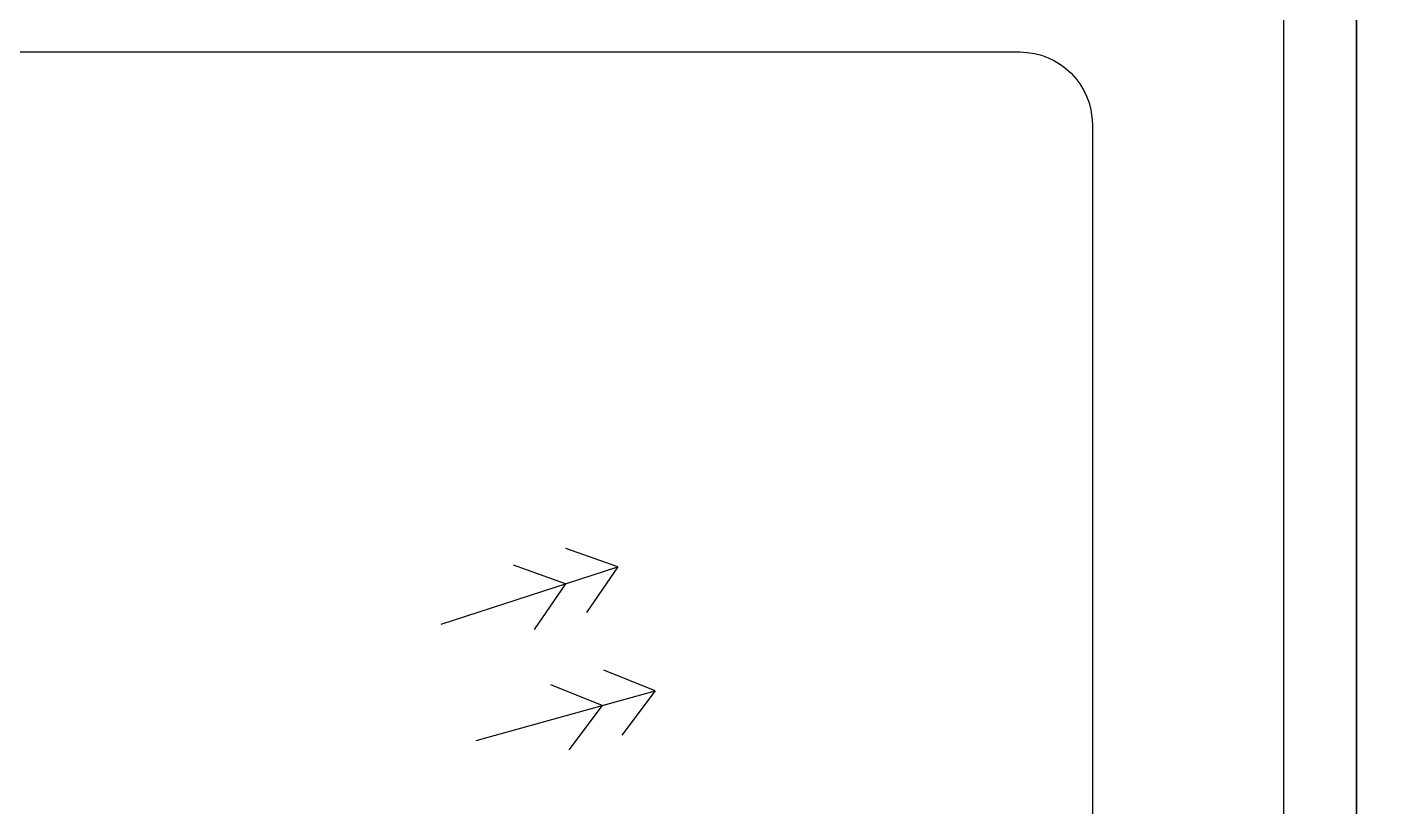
# Model space of a CAD drawing. Header units: millimetres. Extents: x 0 to 505, y 0 to 432.
# Drawn here: x 293.3 to 349.8, y 137.3 to 169.6 of the extents above; entities that cross this region are included whole.
import ezdxf

# ---------------------------------------------------------------- set-up
doc = ezdxf.new("R2010")
doc.units = ezdxf.units.MM
doc.header["$MEASUREMENT"] = 0
doc.layers.add('DEFAULT', color=4, linetype='Continuous')
doc.layers.add('LAYER F', color=7, linetype='Continuous')

msp = doc.modelspace()

# ---------------------------------------------------------------- linework, layer by layer
at = {"layer": 'DEFAULT', "color": 3}
for p, q in [((317.703, 147.219), (315.544, 147.985)), ((310.388, 144.85), (317.703, 147.219)), ((315.537, 146.518), (313.378, 147.283)), ((317.703, 147.219), (316.403, 145.333)), ((315.537, 146.518), (314.237, 144.632)), ((319.243, 142.084), (317.12, 142.943)), ((311.832, 140.036), (319.243, 142.084)), ((317.049, 141.478), (314.925, 142.337)), ((319.243, 142.084), (317.862, 140.256)), ((317.049, 141.478), (315.668, 139.65))]:
    msp.add_line(p, q, dxfattribs=at)
at = {"layer": 'DEFAULT'}
for points in [[(348.279, 19.309), (407.146, 19.309), (407.146, 204.9), (348.279, 204.9)], [(348.279, 24.172), (348.279, 194.9), (233.812, 194.9), (233.812, 24.172)], [(345.279, 27.172), (345.279, 191.9), (236.812, 191.9), (236.812, 27.172)]]:
    msp.add_lwpolyline(points, close=True, dxfattribs=at)
at = {"layer": 'LAYER F', "color": 5}
msp.add_lwpolyline([(345.279, 116.218), (345.279, 185.9, 0.414214), (339.279, 191.9), (282.746, 191.9, 0.414214), (279.746, 188.9, 0.414214), (276.746, 191.9), (267.746, 191.9, 0.414214), (264.746, 188.9, 0.414214), (261.746, 191.9), (242.812, 191.9, 0.414214), (236.812, 185.9), (236.812, 33.172, 0.414214), (242.812, 27.172), (339.279, 27.172, 0.414214), (345.279, 33.172), (345.279, 102.855, 0.24385), (343.16, 106.941, -0.518533), (343.16, 112.131, 0.24385)], format="xyb", close=True, dxfattribs=at)
at = {"layer": 'LAYER F', "color": 1}
msp.add_lwpolyline([(282.746, 168.536), (334.346, 168.536, -0.414213), (337.346, 165.536), (337.346, 53.536, -0.414214), (334.346, 50.536), (247.746, 50.536, -0.414213), (244.746, 53.536), (244.746, 165.536, -0.414214), (247.746, 168.536)], format="xyb", close=True, dxfattribs=at)

doc.saveas('drawing.dxf')
